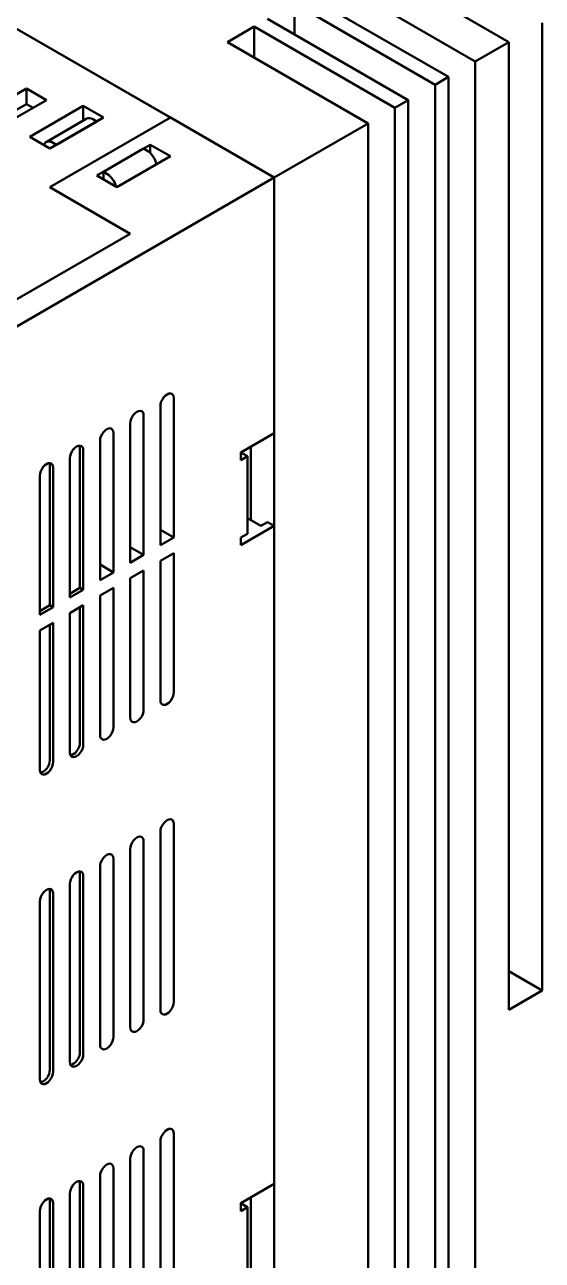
# Model space of a CAD drawing. Header units: millimetres. Extents: x 2121 to 4904, y 892 to 1933.
# Drawn here: x 3136.6 to 3214.6, y 1586.4 to 1772.6 of the extents above; entities that cross this region are included whole.
import ezdxf

# ---------------------------------------------------------------- set-up
doc = ezdxf.new("R2010")
doc.units = ezdxf.units.MM
doc.header["$LTSCALE"] = 1.8
doc.layers.add('외형선(ISO)', color=7, linetype='Continuous', lineweight=50)

msp = doc.modelspace()

# ---------------------------------------------------------------- linework, layer by layer
at = {"layer": '외형선(ISO)'}
for p, q in [((3209.558, 1769.948), (3188.345, 1782.195)), ((3183.295, 1779.279), (3204.508, 1767.032)), ((3200.467, 1764.699), (3179.254, 1776.946)), ((3177.234, 1775.78), (3198.447, 1763.532)), ((3177.234, 1775.78), (3177.234, 1771.114)), ((3158.546, 1758.575), (3133.797, 1772.864)), ((3133.797, 1772.864), (3174.203, 1749.535)), ((3194.406, 1761.2), (3173.193, 1773.447)), ((3214.609, 1627.061), (3214.609, 1772.864)), ((3167.132, 1769.948), (3171.173, 1772.281)), ((3171.173, 1772.281), (3192.386, 1760.033)), ((3171.173, 1772.281), (3171.173, 1767.615)), ((3188.345, 1757.7), (3167.132, 1769.948)), ((3204.508, 1767.032), (3209.558, 1769.948)), ((3209.558, 1769.948), (3209.558, 1624.145)), ((3204.508, 1571.656), (3204.508, 1767.032)), ((3198.447, 1763.532), (3200.467, 1764.699)), ((3198.447, 1568.156), (3198.447, 1763.532)), ((3200.467, 1764.699), (3200.467, 1569.323)), ((3131.777, 1760.033), (3136.828, 1762.949)), ((3136.828, 1762.949), (3136.828, 1760.616)), ((3136.828, 1762.949), (3139.858, 1761.2)), ((3136.828, 1760.616), (3133.797, 1758.867)), ((3139.858, 1761.2), (3134.807, 1758.284)), ((3137.838, 1760.033), (3136.828, 1760.616)), ((3137.333, 1755.659), (3145.414, 1760.325)), ((3145.414, 1760.325), (3148.444, 1758.575)), ((3145.414, 1760.325), (3145.414, 1758.133)), ((3192.386, 1760.033), (3194.406, 1761.2)), ((3192.386, 1564.657), (3192.386, 1760.033)), ((3194.406, 1761.2), (3194.406, 1565.824)), ((3139.797, 1754.89), (3145.858, 1758.39)), ((3140.363, 1748.077), (3158.546, 1758.575)), ((3148.444, 1758.575), (3140.363, 1753.909)), ((3158.546, 1758.575), (3140.363, 1748.077)), ((3147.434, 1757.992), (3141.373, 1754.493)), ((3146.929, 1758.284), (3147.434, 1757.992)), ((3158.546, 1758.575), (3174.203, 1749.535)), ((3174.203, 1749.535), (3188.345, 1757.7)), ((3188.345, 1757.7), (3188.345, 1562.324)), ((3140.363, 1753.909), (3137.333, 1755.659)), ((3139.501, 1754.578), (3139.353, 1754.493)), ((3141.373, 1754.493), (3140.868, 1754.784)), ((3147.434, 1749.827), (3155.515, 1754.493)), ((3148.444, 1750.41), (3154.505, 1753.909)), ((3154.505, 1753.909), (3155.01, 1753.618)), ((3155.515, 1754.493), (3158.546, 1752.743)), ((3155.515, 1754.493), (3155.515, 1753.226)), ((3158.546, 1752.743), (3150.465, 1748.077)), ((3148.949, 1750.119), (3148.444, 1750.41)), ((3148.444, 1749.244), (3148.444, 1750.41)), ((3156.525, 1751.577), (3156.439, 1751.627)), ((3094.401, 1703.462), (3174.203, 1749.535)), ((3150.465, 1748.077), (3147.434, 1749.827)), ((3174.203, 1749.535), (3174.203, 1711.043)), ((3174.203, 1545.411), (3174.203, 1749.535)), ((3152.485, 1741.079), (3140.363, 1748.077)), ((3152.485, 1741.079), (3140.363, 1748.077)), ((3075.713, 1696.755), (3152.485, 1741.079)), ((3152.485, 1741.079), (3090.866, 1705.503)), ((3157.031, 1694.13), (3157.031, 1715.126)), ((3159.051, 1716.292), (3159.051, 1695.297)), ((3154.505, 1713.668), (3154.505, 1692.672)), ((3149.959, 1711.043), (3149.959, 1690.048)), ((3152.485, 1691.506), (3152.485, 1712.501)), ((3169.152, 1708.127), (3174.203, 1711.043)), ((3147.939, 1688.881), (3147.939, 1709.877)), ((3144.909, 1708.711), (3144.909, 1687.715)), ((3145.414, 1708.419), (3145.414, 1687.423)), ((3169.152, 1706.961), (3169.152, 1708.127)), ((3170.163, 1707.544), (3169.152, 1708.127)), ((3169.152, 1706.961), (3170.163, 1707.544)), ((3170.163, 1695.88), (3170.163, 1707.544)), ((3170.668, 1709.002), (3170.668, 1697.921)), ((3140.363, 1706.086), (3140.363, 1685.09)), ((3140.868, 1705.794), (3140.868, 1684.799)), ((3143.394, 1686.257), (3143.394, 1707.253)), ((3138.848, 1683.632), (3138.848, 1704.628)), ((3170.163, 1698.213), (3172.183, 1697.046)), ((3157.031, 1696.463), (3159.051, 1695.297)), ((3174.203, 1697.046), (3169.152, 1694.13)), ((3172.183, 1697.046), (3173.193, 1697.63)), ((3173.193, 1697.63), (3174.203, 1697.046)), ((3174.203, 1697.046), (3174.203, 1597.9)), ((3159.051, 1695.297), (3157.031, 1694.13)), ((3169.152, 1695.297), (3170.163, 1695.88)), ((3169.152, 1694.13), (3169.152, 1695.297)), ((3152.485, 1693.839), (3154.505, 1692.672)), ((3154.505, 1692.672), (3152.485, 1691.506)), ((3157.031, 1691.797), (3159.051, 1692.964)), ((3159.051, 1692.964), (3159.051, 1671.968)), ((3147.939, 1691.214), (3149.959, 1690.048)), ((3157.031, 1670.802), (3157.031, 1691.797)), ((3149.959, 1690.048), (3147.939, 1688.881)), ((3152.485, 1689.173), (3154.505, 1690.339)), ((3152.485, 1668.177), (3152.485, 1689.173)), ((3154.505, 1690.339), (3154.505, 1669.344)), ((3143.394, 1686.84), (3144.909, 1687.715)), ((3145.414, 1687.423), (3143.394, 1686.257)), ((3144.909, 1687.715), (3145.414, 1687.423)), ((3147.939, 1686.548), (3149.959, 1687.715)), ((3149.959, 1687.715), (3149.959, 1666.719)), ((3138.848, 1684.216), (3140.363, 1685.09)), ((3140.363, 1685.09), (3140.868, 1684.799)), ((3143.394, 1683.924), (3145.414, 1685.09)), ((3145.414, 1685.09), (3145.414, 1664.095)), ((3147.939, 1665.553), (3147.939, 1686.548)), ((3140.868, 1684.799), (3138.848, 1683.632)), ((3143.394, 1662.928), (3143.394, 1683.924)), ((3144.909, 1684.799), (3144.909, 1664.386)), ((3138.848, 1681.3), (3140.868, 1682.466)), ((3138.848, 1660.304), (3138.848, 1681.3)), ((3140.363, 1682.174), (3140.363, 1661.762)), ((3140.868, 1682.466), (3140.868, 1661.47)), ((3159.051, 1652.139), (3159.051, 1625.311)), ((3157.031, 1624.145), (3157.031, 1650.973)), ((3152.485, 1621.52), (3152.485, 1648.348)), ((3154.505, 1649.515), (3154.505, 1622.687)), ((3149.959, 1646.89), (3149.959, 1620.062)), ((3144.909, 1644.557), (3144.909, 1617.729)), ((3145.414, 1644.266), (3145.414, 1617.438)), ((3147.939, 1618.896), (3147.939, 1645.724)), ((3143.394, 1616.271), (3143.394, 1643.099)), ((3138.848, 1613.647), (3138.848, 1640.475)), ((3140.363, 1641.933), (3140.363, 1615.105)), ((3140.868, 1641.641), (3140.868, 1614.813)), ((3209.558, 1629.977), (3214.609, 1627.061)), ((3209.558, 1624.145), (3214.609, 1627.061)), ((3159.051, 1605.482), (3159.051, 1584.486)), ((3157.031, 1583.32), (3157.031, 1604.316)), ((3152.485, 1580.696), (3152.485, 1601.691)), ((3154.505, 1602.858), (3154.505, 1581.862)), ((3149.959, 1600.233), (3149.959, 1579.238)), ((3144.909, 1597.9), (3144.909, 1576.905)), ((3145.414, 1597.609), (3145.414, 1576.613)), ((3147.939, 1578.071), (3147.939, 1599.067)), ((3169.152, 1594.984), (3174.203, 1597.9)), ((3143.394, 1575.447), (3143.394, 1596.442)), ((3170.668, 1595.859), (3170.668, 1584.778)), ((3138.848, 1572.822), (3138.848, 1593.818)), ((3140.363, 1595.276), (3140.363, 1574.28)), ((3140.868, 1594.984), (3140.868, 1573.989)), ((3169.152, 1593.818), (3169.152, 1594.984)), ((3170.163, 1594.401), (3169.152, 1594.984)), ((3169.152, 1593.818), (3170.163, 1594.401)), ((3170.163, 1582.737), (3170.163, 1594.401))]:
    msp.add_line(p, q, dxfattribs=at)
for centre, major_axis, start_param, end_param in [((3146.929, 1756.534), (-1.071, 1.856), 5.4977871, 6.2831853), ((3140.868, 1753.035), (-1.071, 1.856), 5.4977871, 6.7287466), ((3155.01, 1751.868), (-1.071, 1.856), 4.2215063, 5.4977871), ((3148.949, 1748.369), (1.071, -1.856), 1.1252351, 2.3561945), ((3158.041, 1715.709), (0.714, 1.237), 5.4977871, 8.6393798), ((3153.495, 1713.085), (0.714, 1.237), 5.4977871, 8.6393798), ((3148.949, 1710.46), (0.714, 1.237), 5.4977871, 8.6393798), ((3144.404, 1707.836), (0.714, 1.237), 5.4977871, 8.6393798), ((3143.899, 1708.127), (0.714, 1.237), 5.4977871, 5.9218182), ((3139.858, 1705.211), (0.714, 1.237), 5.4977871, 8.6393798), ((3139.353, 1705.503), (0.714, 1.237), 5.4977871, 5.9218182), ((3158.041, 1671.385), (-0.714, -1.237), 5.4977871, 8.6393798), ((3153.495, 1668.761), (-0.714, -1.237), 5.4977871, 8.6393798), ((3148.949, 1666.136), (-0.714, -1.237), 5.4977871, 8.6393798), ((3144.404, 1663.512), (-0.714, -1.237), 5.4977871, 8.6393798), ((3143.899, 1663.803), (-0.714, -1.237), 0.3613671, 2.3561945), ((3139.858, 1660.887), (-0.714, -1.237), 5.4977871, 8.6393798), ((3139.353, 1661.179), (-0.714, -1.237), 0.3613671, 2.3561945), ((3158.041, 1651.556), (0.714, 1.237), 5.4977871, 8.6393798), ((3153.495, 1648.931), (0.714, 1.237), 5.4977871, 8.6393798), ((3148.949, 1646.307), (0.714, 1.237), 5.4977871, 8.6393798), ((3144.404, 1643.682), (0.714, 1.237), 5.4977871, 8.6393798), ((3143.899, 1643.974), (0.714, 1.237), 5.4977871, 5.9218182), ((3139.858, 1641.058), (0.714, 1.237), 5.4977871, 8.6393798), ((3139.353, 1641.35), (0.714, 1.237), 5.4977871, 5.9218182), ((3158.041, 1624.728), (-0.714, -1.237), 5.4977871, 8.6393798), ((3153.495, 1622.104), (-0.714, -1.237), 5.4977871, 8.6393798), ((3148.949, 1619.479), (-0.714, -1.237), 5.4977871, 8.6393798), ((3144.404, 1616.855), (-0.714, -1.237), 5.4977871, 8.6393798), ((3143.899, 1617.146), (-0.714, -1.237), 0.3613671, 2.3561945), ((3139.858, 1614.23), (-0.714, -1.237), 5.4977871, 8.6393798), ((3139.353, 1614.522), (-0.714, -1.237), 0.3613671, 2.3561945), ((3158.041, 1604.899), (0.714, 1.237), 5.4977871, 8.6393798), ((3153.495, 1602.274), (0.714, 1.237), 5.4977871, 8.6393798), ((3148.949, 1599.65), (0.714, 1.237), 5.4977871, 8.6393798), ((3144.404, 1597.025), (0.714, 1.237), 5.4977871, 8.6393798), ((3143.899, 1597.317), (0.714, 1.237), 5.4977871, 5.9218182), ((3139.858, 1594.401), (0.714, 1.237), 5.4977871, 8.6393798), ((3139.353, 1594.693), (0.714, 1.237), 5.4977871, 5.9218182)]:
    msp.add_ellipse(centre, major_axis=major_axis, ratio=0.5773503, start_param=start_param, end_param=end_param, dxfattribs=at)

doc.saveas('drawing.dxf')
